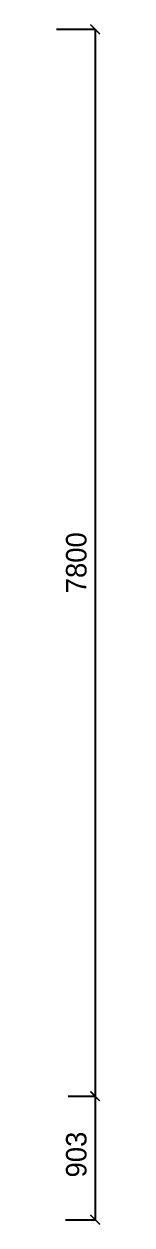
# Model space of a CAD drawing. Header units: millimetres. Extents: x -183747 to 314141, y 291435 to 411008.
# Drawn here: x -164011 to -163682, y 389340 to 398120 of the extents above; entities that cross this region are included whole.
import ezdxf

# ---------------------------------------------------------------- set-up
doc = ezdxf.new("R2010")
doc.units = ezdxf.units.MM
doc.layers.add('pun', color=1, linetype='Continuous')
doc.dimstyles.new('ISO-25', dxfattribs={"dimtxt": 2.5, "dimasz": 2.5, "dimexe": 1.25, "dimexo": 0.625, "dimgap": 6.25, "dimtad": 1, "dimdec": 0, "dimtxsty": 'Standard', "dimcen": 2.5, "dimadec": 0, "dimazin": 0, "dimtfac": 1, "dimtdec": 0, "dimtmove": 0, "dimatfit": 3, "dimfxl": 0, "dimarcsym": 0})

# ---------------------------------------------------------------- blocks, each defined once
blk = doc.blocks.new('_ArchTick')
at = {"color": 0, "linetype": 'ByBlock', "const_width": 0.15}
blk.add_lwpolyline([(-0.5, -0.5), (0.5, 0.5)], dxfattribs=at)
blk = doc.blocks.new('*D18')
at = {"layer": 'Defpoints', "color": 0}
for p in [(-164010.6, 398081.6), (-163923.5, 390281.6), (-163720.5, 390281.6)]:
    blk.add_point(p, dxfattribs=at)
at = {"layer": 'pun', "color": 0, "lineweight": -2}
for p, q in [((-164004.3, 398081.6), (-163719.2, 398081.6)), ((-163720.5, 398081.6), (-163720.5, 390281.6)), ((-163917.2, 390281.6), (-163719.2, 390281.6))]:
    blk.add_line(p, q, dxfattribs=at)
at = {"layer": 'pun', "color": 0, "lineweight": -2, "xscale": 70, "yscale": 70, "zscale": 70}
for p, rotation in [((-163720.5, 398081.6), 90), ((-163720.5, 390281.6), 270)]:
    blk.add_blockref('_ArchTick', p, dxfattribs=dict(at, rotation=rotation))
at = {"layer": 'pun', "color": 0, "insert": (-163858, 394181.6), "char_height": 150, "attachment_point": 5, "rotation": 90}
blk.add_mtext('7800', dxfattribs=at)
blk = doc.blocks.new('*D15')
at = {"layer": 'Defpoints', "color": 0}
for p in [(-163917.2, 390281.6), (-163943.1, 389378.7), (-163720.5, 389378.7)]:
    blk.add_point(p, dxfattribs=at)
at = {"layer": 'pun', "color": 0, "lineweight": -2}
for p, q in [((-163911, 390281.6), (-163719.2, 390281.6)), ((-163720.5, 390281.6), (-163720.5, 389378.7)), ((-163936.9, 389378.7), (-163719.2, 389378.7))]:
    blk.add_line(p, q, dxfattribs=at)
at = {"layer": 'pun', "color": 0, "lineweight": -2, "xscale": 70, "yscale": 70, "zscale": 70}
for p, rotation in [((-163720.5, 390281.6), 90), ((-163720.5, 389378.7), 270)]:
    blk.add_blockref('_ArchTick', p, dxfattribs=dict(at, rotation=rotation))
at = {"layer": 'pun', "color": 0, "insert": (-163858, 389854.8), "char_height": 150, "attachment_point": 5, "rotation": 90}
blk.add_mtext('903', dxfattribs=at)

msp = doc.modelspace()

# ---------------------------------------------------------------- dimensions: what is measured, and where the dimension line sits
at = {"layer": 'pun'}
dim = msp.add_linear_dim(base=(-163720.47563, 390281.64492), p1=(-164010.56579, 398081.64492), p2=(-163923.45164, 390281.64492), angle=90, dimstyle='ISO-25', override={"dimtxt": 150, "dimasz": 70, "dimexo": 6.25, "dimgap": 62.5, "dimblk1": 'ArchTick', "dimblk2": 'ArchTick', "dimsah": 1, "dimtix": 1}, dxfattribs=at)
dim.commit()
dim.dimension.update_dxf_attribs({"geometry": '*D18', "text_midpoint": (-163857.97563, 394181.64492)})
dim = msp.add_linear_dim(base=(-163720.47563, 389378.70935), p1=(-163917.20164, 390281.64492), p2=(-163943.1394, 389378.70935), angle=90, dimstyle='ISO-25', override={"dimtxt": 150, "dimasz": 70, "dimexo": 6.25, "dimgap": 62.5, "dimblk1": 'ArchTick', "dimblk2": 'ArchTick', "dimsah": 1, "dimtix": 1}, dxfattribs=at)
dim.commit()
dim.dimension.update_dxf_attribs({"geometry": '*D15', "text_midpoint": (-163720.47563, 389854.83775), "dimtype": 160})

doc.saveas('drawing.dxf')
